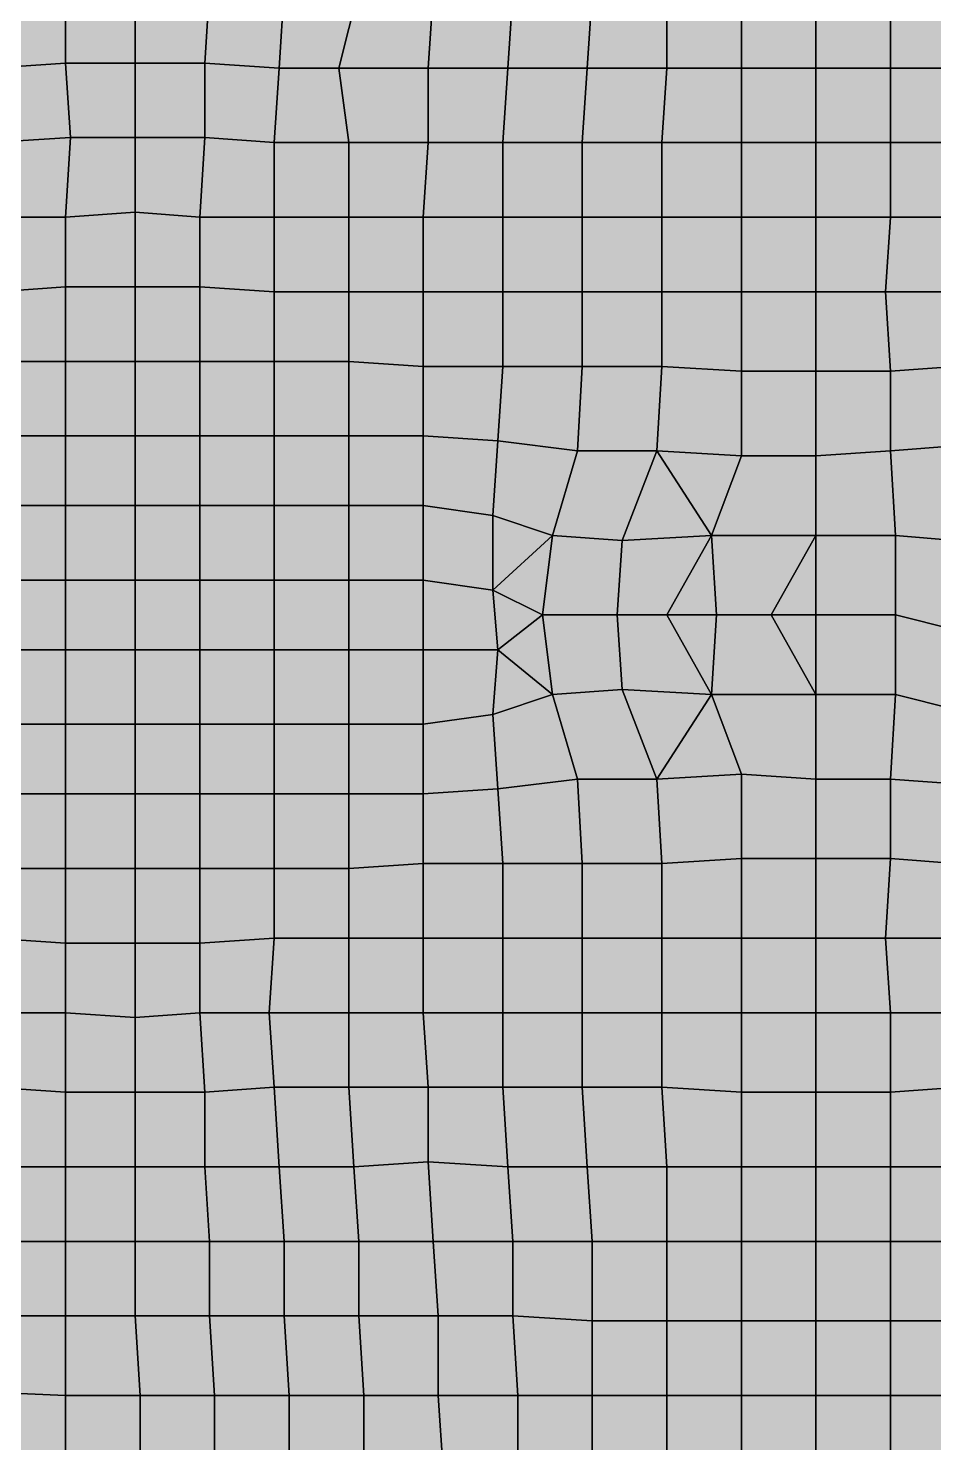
# Model space of a CAD drawing. Header units: metres. Extents: x -7480 to 79269, y -9100 to 45880.
# Drawn here: x 33990 to 37634, y 21030 to 26720 of the extents above; entities that cross this region are included whole.
import ezdxf

# ---------------------------------------------------------------- set-up
doc = ezdxf.new("R2010")
doc.units = ezdxf.units.M
doc.layers.add('COLOR_1', color=1, linetype='Continuous')
doc.layers.add('COLOR_181', color=181, linetype='Continuous')

msp = doc.modelspace()

# ---------------------------------------------------------------- hatches: boundary and pattern name
at = {"layer": 'COLOR_1'}
for points in [[(35280, 22760), (35580, 22760), (35580, 23060), (35280, 23060)], [(35580, 22760), (35900, 22760), (35900, 23060), (35580, 23060)]]:
    msp.add_hatch(color=256, dxfattribs=at).paths.add_polyline_path(points)
at = {"layer": 'COLOR_181'}
for points in [[(33840, 26560), (34140, 26580), (34140, 26880), (33840, 26880)], [(34140, 26580), (34420, 26580), (34420, 26880), (34140, 26880)], [(34420, 26580), (34700, 26580), (34720, 26880), (34420, 26880)], [(34700, 26580), (35000, 26560), (35020, 26880), (34720, 26880)], [(35000, 26560), (35240, 26560), (35320, 26880), (35020, 26880)], [(35240, 26560), (35600, 26560), (35620, 26860), (35320, 26880)], [(35600, 26560), (35920, 26560), (35940, 26860), (35620, 26860)], [(35920, 26560), (36240, 26560), (36260, 26860), (35940, 26860)], [(36240, 26560), (36560, 26560), (36560, 26860), (36260, 26860)], [(36560, 26560), (36860, 26560), (36860, 26860), (36560, 26860)], [(36860, 26560), (37160, 26560), (37160, 26860), (36860, 26860)], [(37160, 26560), (37460, 26560), (37460, 26860), (37160, 26860)], [(37460, 26560), (37760, 26560), (37760, 26860), (37460, 26860)], [(33840, 26260), (34160, 26280), (34140, 26580), (33840, 26560)], [(34140, 26580), (34160, 26280), (34420, 26280), (34420, 26580)], [(34420, 26280), (34700, 26280), (34700, 26580), (34420, 26580)], [(34700, 26280), (34980, 26260), (35000, 26560), (34700, 26580)], [(34980, 26260), (35280, 26260), (35240, 26560), (35000, 26560)], [(35240, 26560), (35280, 26260), (35600, 26260), (35600, 26560)], [(35600, 26260), (35900, 26260), (35920, 26560), (35600, 26560)], [(35900, 26260), (36220, 26260), (36240, 26560), (35920, 26560)], [(36220, 26260), (36540, 26260), (36560, 26560), (36240, 26560)], [(36540, 26260), (36860, 26260), (36860, 26560), (36560, 26560)], [(36860, 26260), (37160, 26260), (37160, 26560), (36860, 26560)], [(37160, 26260), (37460, 26260), (37460, 26560), (37160, 26560)], [(37460, 26260), (37740, 26260), (37760, 26560), (37460, 26560)], [(33840, 25960), (34140, 25960), (34160, 26280), (33840, 26260)], [(34140, 25960), (34420, 25980), (34420, 26280), (34160, 26280)], [(34420, 25980), (34680, 25960), (34700, 26280), (34420, 26280)], [(34680, 25960), (34980, 25960), (34980, 26260), (34700, 26280)], [(34980, 25960), (35280, 25960), (35280, 26260), (34980, 26260)], [(35280, 25960), (35580, 25960), (35600, 26260), (35280, 26260)], [(35580, 25960), (35900, 25960), (35900, 26260), (35600, 26260)], [(35900, 25960), (36220, 25960), (36220, 26260), (35900, 26260)], [(36220, 25960), (36540, 25960), (36540, 26260), (36220, 26260)], [(36540, 25960), (36860, 25960), (36860, 26260), (36540, 26260)], [(36860, 25960), (37160, 25960), (37160, 26260), (36860, 26260)], [(37160, 25960), (37460, 25960), (37460, 26260), (37160, 26260)], [(37460, 25960), (37720, 25960), (37740, 26260), (37460, 26260)], [(33840, 25960), (33860, 25660), (34140, 25680), (34140, 25960)], [(34140, 25680), (34420, 25680), (34420, 25980), (34140, 25960)], [(34420, 25680), (34680, 25680), (34680, 25960), (34420, 25980)], [(34680, 25680), (34980, 25660), (34980, 25960), (34680, 25960)], [(34980, 25660), (35280, 25660), (35280, 25960), (34980, 25960)], [(35280, 25660), (35580, 25660), (35580, 25960), (35280, 25960)], [(35580, 25660), (35900, 25660), (35900, 25960), (35580, 25960)], [(35900, 25660), (36220, 25660), (36220, 25960), (35900, 25960)], [(36220, 25660), (36540, 25660), (36540, 25960), (36220, 25960)], [(36540, 25660), (36860, 25660), (36860, 25960), (36540, 25960)], [(36860, 25660), (37160, 25660), (37160, 25960), (36860, 25960)], [(37160, 25660), (37440, 25660), (37460, 25960), (37160, 25960)], [(37440, 25660), (37720, 25660), (37720, 25960), (37460, 25960)], [(33840, 25380), (34140, 25380), (34140, 25680), (33860, 25660)], [(34140, 25380), (34420, 25380), (34420, 25680), (34140, 25680)], [(34420, 25380), (34680, 25380), (34680, 25680), (34420, 25680)], [(34680, 25380), (34980, 25380), (34980, 25660), (34680, 25680)], [(34980, 25380), (35280, 25380), (35280, 25660), (34980, 25660)], [(35280, 25380), (35580, 25360), (35580, 25660), (35280, 25660)], [(35580, 25360), (35900, 25360), (35900, 25660), (35580, 25660)], [(35900, 25360), (36220, 25360), (36220, 25660), (35900, 25660)], [(36220, 25360), (36540, 25360), (36540, 25660), (36220, 25660)], [(36540, 25360), (36860, 25340), (36860, 25660), (36540, 25660)], [(36860, 25340), (37160, 25340), (37160, 25660), (36860, 25660)], [(37160, 25340), (37460, 25340), (37440, 25660), (37160, 25660)], [(37440, 25660), (37460, 25340), (37720, 25360), (37720, 25660)], [(33840, 25080), (34140, 25080), (34140, 25380), (33840, 25380)], [(34140, 25080), (34420, 25080), (34420, 25380), (34140, 25380)], [(34420, 25080), (34680, 25080), (34680, 25380), (34420, 25380)], [(34680, 25080), (34980, 25080), (34980, 25380), (34680, 25380)], [(34980, 25080), (35280, 25080), (35280, 25380), (34980, 25380)], [(35280, 25080), (35580, 25080), (35580, 25360), (35280, 25380)], [(35580, 25080), (35880, 25060), (35900, 25360), (35580, 25360)], [(35880, 25060), (36200, 25020), (36220, 25360), (35900, 25360)], [(36200, 25020), (36520, 25020), (36540, 25360), (36220, 25360)], [(36520, 25020), (36860, 25000), (36860, 25340), (36540, 25360)], [(36860, 25000), (37160, 25000), (37160, 25340), (36860, 25340)], [(37160, 25000), (37460, 25020), (37460, 25340), (37160, 25340)], [(37460, 25020), (37720, 25040), (37720, 25360), (37460, 25340)], [(33840, 24800), (34140, 24800), (34140, 25080), (33840, 25080)], [(34140, 24800), (34420, 24800), (34420, 25080), (34140, 25080)], [(34420, 24800), (34680, 24800), (34680, 25080), (34420, 25080)], [(34680, 24800), (34980, 24800), (34980, 25080), (34680, 25080)], [(34980, 24800), (35280, 24800), (35280, 25080), (34980, 25080)], [(35280, 24800), (35580, 24800), (35580, 25080), (35280, 25080)], [(35580, 24800), (35860, 24760), (35880, 25060), (35580, 25080)], [(35860, 24760), (36100, 24680), (36200, 25020), (35880, 25060)], [(37460, 25020), (37480, 24680), (37720, 24660), (37720, 25040)], [(36100, 24680), (36380, 24660), (36520, 25020), (36200, 25020)], [(36380, 24660), (36740, 24680), (36520, 25020)], [(36520, 25020), (36740, 24680), (36860, 25000)], [(36740, 24680), (37160, 24680), (37160, 25000), (36860, 25000)], [(37160, 24680), (37480, 24680), (37460, 25020), (37160, 25000)], [(33840, 24500), (34140, 24500), (34140, 24800), (33840, 24800)], [(34140, 24500), (34420, 24500), (34420, 24800), (34140, 24800)], [(34420, 24500), (34680, 24500), (34680, 24800), (34420, 24800)], [(34680, 24500), (34980, 24500), (34980, 24800), (34680, 24800)], [(34980, 24500), (35280, 24500), (35280, 24800), (34980, 24800)], [(35280, 24500), (35580, 24500), (35580, 24800), (35280, 24800)], [(35580, 24500), (35860, 24460), (35860, 24760), (35580, 24800)], [(35860, 24460), (36100, 24680), (35860, 24760)], [(35860, 24460), (36060, 24360), (36100, 24680)], [(36060, 24360), (36360, 24360), (36380, 24660), (36100, 24680)], [(36360, 24360), (36560, 24360), (36740, 24680), (36380, 24660)], [(36560, 24360), (36760, 24360), (36740, 24680)], [(36740, 24680), (36760, 24360), (36980, 24360), (37160, 24680)], [(36980, 24360), (37160, 24360), (37160, 24680)], [(37160, 24360), (37480, 24360), (37480, 24680), (37160, 24680)], [(37480, 24360), (37720, 24300), (37720, 24660), (37480, 24680)], [(33840, 24220), (34140, 24220), (34140, 24500), (33840, 24500)], [(34140, 24220), (34420, 24220), (34420, 24500), (34140, 24500)], [(34420, 24220), (34680, 24220), (34680, 24500), (34420, 24500)], [(34680, 24220), (34980, 24220), (34980, 24500), (34680, 24500)], [(34980, 24220), (35280, 24220), (35280, 24500), (34980, 24500)], [(35280, 24220), (35580, 24220), (35580, 24500), (35280, 24500)], [(35580, 24220), (35880, 24220), (35860, 24460), (35580, 24500)], [(35860, 24460), (35880, 24220), (36060, 24360)], [(35880, 24220), (36100, 24040), (36060, 24360)], [(36060, 24360), (36100, 24040), (36380, 24060), (36360, 24360)], [(36360, 24360), (36380, 24060), (36740, 24040), (36560, 24360)], [(36560, 24360), (36740, 24040), (36760, 24360)], [(36740, 24040), (37160, 24040), (36980, 24360), (36760, 24360)], [(36980, 24360), (37160, 24040), (37160, 24360)], [(37160, 24040), (37480, 24040), (37480, 24360), (37160, 24360)], [(37480, 24040), (37720, 23980), (37720, 24300), (37480, 24360)], [(33840, 24220), (33860, 23920), (34140, 23920), (34140, 24220)], [(34140, 23920), (34420, 23920), (34420, 24220), (34140, 24220)], [(34420, 23920), (34680, 23920), (34680, 24220), (34420, 24220)], [(34680, 23920), (34980, 23920), (34980, 24220), (34680, 24220)], [(34980, 23920), (35280, 23920), (35280, 24220), (34980, 24220)], [(35280, 23920), (35580, 23920), (35580, 24220), (35280, 24220)], [(35580, 23920), (35860, 23960), (35880, 24220), (35580, 24220)], [(35860, 23960), (36100, 24040), (35880, 24220)], [(35860, 23960), (35880, 23660), (36200, 23700), (36100, 24040)], [(36100, 24040), (36200, 23700), (36520, 23700), (36380, 24060)], [(36380, 24060), (36520, 23700), (36740, 24040)], [(36520, 23700), (36860, 23720), (36740, 24040)], [(36740, 24040), (36860, 23720), (37160, 23700), (37160, 24040)], [(37160, 23700), (37460, 23700), (37480, 24040), (37160, 24040)], [(37460, 23700), (37720, 23680), (37720, 23980), (37480, 24040)], [(35580, 23640), (35880, 23660), (35860, 23960), (35580, 23920)], [(33840, 23640), (34140, 23640), (34140, 23920), (33860, 23920)], [(34140, 23640), (34420, 23640), (34420, 23920), (34140, 23920)], [(34420, 23640), (34680, 23640), (34680, 23920), (34420, 23920)], [(34680, 23640), (34980, 23640), (34980, 23920), (34680, 23920)], [(34980, 23640), (35280, 23640), (35280, 23920), (34980, 23920)], [(35280, 23640), (35580, 23640), (35580, 23920), (35280, 23920)], [(35880, 23660), (35900, 23360), (36220, 23360), (36200, 23700)], [(36200, 23700), (36220, 23360), (36540, 23360), (36520, 23700)], [(36520, 23700), (36540, 23360), (36860, 23380), (36860, 23720)], [(36860, 23380), (37160, 23380), (37160, 23700), (36860, 23720)], [(37160, 23380), (37460, 23380), (37460, 23700), (37160, 23700)], [(37460, 23380), (37720, 23360), (37720, 23680), (37460, 23700)], [(33840, 23340), (34140, 23340), (34140, 23640), (33840, 23640)], [(34140, 23340), (34420, 23340), (34420, 23640), (34140, 23640)], [(34420, 23340), (34680, 23340), (34680, 23640), (34420, 23640)], [(34680, 23340), (34980, 23340), (34980, 23640), (34680, 23640)], [(34980, 23340), (35280, 23340), (35280, 23640), (34980, 23640)], [(35280, 23340), (35580, 23360), (35580, 23640), (35280, 23640)], [(35580, 23360), (35900, 23360), (35880, 23660), (35580, 23640)], [(33840, 23060), (34140, 23040), (34140, 23340), (33840, 23340)], [(34140, 23040), (34420, 23040), (34420, 23340), (34140, 23340)], [(34420, 23040), (34680, 23040), (34680, 23340), (34420, 23340)], [(34680, 23040), (34980, 23060), (34980, 23340), (34680, 23340)], [(34980, 23060), (35280, 23060), (35280, 23340), (34980, 23340)], [(35280, 23060), (35580, 23060), (35580, 23360), (35280, 23340)], [(35580, 23060), (35900, 23060), (35900, 23360), (35580, 23360)], [(35900, 23060), (36220, 23060), (36220, 23360), (35900, 23360)], [(36220, 23060), (36540, 23060), (36540, 23360), (36220, 23360)], [(36540, 23060), (36860, 23060), (36860, 23380), (36540, 23360)], [(36860, 23060), (37160, 23060), (37160, 23380), (36860, 23380)], [(37160, 23060), (37440, 23060), (37460, 23380), (37160, 23380)], [(37440, 23060), (37720, 23060), (37720, 23360), (37460, 23380)], [(33840, 22760), (34140, 22760), (34140, 23040), (33840, 23060)], [(34680, 22760), (34960, 22760), (34980, 23060), (34680, 23040)], [(34960, 22760), (35280, 22760), (35280, 23060), (34980, 23060)], [(35900, 22760), (36220, 22760), (36220, 23060), (35900, 23060)], [(36220, 22760), (36540, 22760), (36540, 23060), (36220, 23060)], [(36540, 22760), (36860, 22760), (36860, 23060), (36540, 23060)], [(36860, 22760), (37160, 22760), (37160, 23060), (36860, 23060)], [(37160, 22760), (37460, 22760), (37440, 23060), (37160, 23060)], [(37440, 23060), (37460, 22760), (37720, 22760), (37720, 23060)], [(34140, 22760), (34420, 22740), (34420, 23040), (34140, 23040)], [(34420, 22740), (34680, 22760), (34680, 23040), (34420, 23040)], [(33840, 22460), (34140, 22440), (34140, 22760), (33840, 22760)], [(34140, 22440), (34420, 22440), (34420, 22740), (34140, 22760)], [(34420, 22440), (34700, 22440), (34680, 22760), (34420, 22740)], [(34680, 22760), (34700, 22440), (34980, 22460), (34960, 22760)], [(34960, 22760), (34980, 22460), (35280, 22460), (35280, 22760)], [(35280, 22460), (35600, 22460), (35580, 22760), (35280, 22760)], [(35580, 22760), (35600, 22460), (35900, 22460), (35900, 22760)], [(35900, 22460), (36220, 22460), (36220, 22760), (35900, 22760)], [(36220, 22460), (36540, 22460), (36540, 22760), (36220, 22760)], [(36540, 22460), (36860, 22440), (36860, 22760), (36540, 22760)], [(36860, 22440), (37160, 22440), (37160, 22760), (36860, 22760)], [(37160, 22440), (37460, 22440), (37460, 22760), (37160, 22760)], [(37460, 22440), (37740, 22460), (37720, 22760), (37460, 22760)], [(33840, 22140), (34140, 22140), (34140, 22440), (33840, 22460)], [(34140, 22140), (34420, 22140), (34420, 22440), (34140, 22440)], [(34420, 22140), (34700, 22140), (34700, 22440), (34420, 22440)], [(34700, 22140), (35000, 22140), (34980, 22460), (34700, 22440)], [(34980, 22460), (35000, 22140), (35300, 22140), (35280, 22460)], [(35280, 22460), (35300, 22140), (35600, 22160), (35600, 22460)], [(35600, 22160), (35920, 22140), (35900, 22460), (35600, 22460)], [(35900, 22460), (35920, 22140), (36240, 22140), (36220, 22460)], [(36220, 22460), (36240, 22140), (36560, 22140), (36540, 22460)], [(36540, 22460), (36560, 22140), (36860, 22140), (36860, 22440)], [(36860, 22140), (37160, 22140), (37160, 22440), (36860, 22440)], [(37160, 22140), (37460, 22140), (37460, 22440), (37160, 22440)], [(37460, 22140), (37760, 22140), (37740, 22460), (37460, 22440)], [(33680, 21840), (34140, 21840), (34140, 22140), (33840, 22140)], [(34140, 21840), (34420, 21840), (34420, 22140), (34140, 22140)], [(34420, 21840), (34720, 21840), (34700, 22140), (34420, 22140)], [(34700, 22140), (34720, 21840), (35020, 21840), (35000, 22140)], [(35000, 22140), (35020, 21840), (35320, 21840), (35300, 22140)], [(35300, 22140), (35320, 21840), (35620, 21840), (35600, 22160)], [(35600, 22160), (35620, 21840), (35940, 21840), (35920, 22140)], [(35920, 22140), (35940, 21840), (36260, 21840), (36240, 22140)], [(36240, 22140), (36260, 21840), (36560, 21840), (36560, 22140)], [(36560, 21840), (36860, 21840), (36860, 22140), (36560, 22140)], [(36860, 21840), (37160, 21840), (37160, 22140), (36860, 22140)], [(37160, 21840), (37460, 21840), (37460, 22140), (37160, 22140)], [(37460, 21840), (37760, 21840), (37760, 22140), (37460, 22140)], [(33680, 21840), (33840, 21540), (34140, 21540), (34140, 21840)], [(34140, 21540), (34420, 21540), (34420, 21840), (34140, 21840)], [(34420, 21540), (34720, 21540), (34720, 21840), (34420, 21840)], [(34720, 21540), (35020, 21540), (35020, 21840), (34720, 21840)], [(35020, 21540), (35320, 21540), (35320, 21840), (35020, 21840)], [(35320, 21540), (35640, 21540), (35620, 21840), (35320, 21840)], [(35620, 21840), (35640, 21540), (35940, 21540), (35940, 21840)], [(35940, 21540), (36260, 21520), (36260, 21840), (35940, 21840)], [(36260, 21520), (36560, 21520), (36560, 21840), (36260, 21840)], [(36560, 21520), (36860, 21520), (36860, 21840), (36560, 21840)], [(36860, 21520), (37160, 21520), (37160, 21840), (36860, 21840)], [(37160, 21520), (37460, 21520), (37460, 21840), (37160, 21840)], [(37460, 21520), (37760, 21520), (37760, 21840), (37460, 21840)], [(33680, 21240), (34140, 21220), (34140, 21540), (33840, 21540)], [(34140, 21220), (34440, 21220), (34420, 21540), (34140, 21540)], [(34420, 21540), (34440, 21220), (34740, 21220), (34720, 21540)], [(34720, 21540), (34740, 21220), (35040, 21220), (35020, 21540)], [(35020, 21540), (35040, 21220), (35340, 21220), (35320, 21540)], [(35320, 21540), (35340, 21220), (35640, 21220), (35640, 21540)], [(35640, 21220), (35960, 21220), (35940, 21540), (35640, 21540)], [(35940, 21540), (35960, 21220), (36260, 21220), (36260, 21520)], [(36260, 21220), (36560, 21220), (36560, 21520), (36260, 21520)], [(36560, 21220), (36860, 21220), (36860, 21520), (36560, 21520)], [(36860, 21220), (37160, 21220), (37160, 21520), (36860, 21520)], [(37160, 21220), (37460, 21220), (37460, 21520), (37160, 21520)], [(37460, 21220), (37760, 21220), (37760, 21520), (37460, 21520)], [(33680, 21240), (33840, 20920), (34140, 20920), (34140, 21220)], [(34140, 20920), (34440, 20920), (34440, 21220), (34140, 21220)], [(34440, 20920), (34740, 20920), (34740, 21220), (34440, 21220)], [(34740, 20920), (35040, 20920), (35040, 21220), (34740, 21220)], [(35040, 20920), (35340, 20920), (35340, 21220), (35040, 21220)], [(35340, 20920), (35660, 20920), (35640, 21220), (35340, 21220)], [(35640, 21220), (35660, 20920), (35960, 20920), (35960, 21220)], [(35960, 20920), (36260, 20920), (36260, 21220), (35960, 21220)], [(36260, 20920), (36560, 20920), (36560, 21220), (36260, 21220)], [(36560, 20920), (36860, 20920), (36860, 21220), (36560, 21220)], [(36860, 20920), (37160, 20920), (37160, 21220), (36860, 21220)], [(37160, 20920), (37460, 20920), (37460, 21220), (37160, 21220)], [(37460, 20920), (37760, 20920), (37760, 21220), (37460, 21220)]]:
    msp.add_hatch(color=256, dxfattribs=at).paths.add_polyline_path(points)

# ---------------------------------------------------------------- linework, layer by layer
at = {"layer": 'COLOR_1'}
for points in [[(35280, 22760), (35580, 22760), (35580, 23060), (35280, 23060)], [(35580, 22760), (35900, 22760), (35900, 23060), (35580, 23060)]]:
    msp.add_lwpolyline(points, close=True, dxfattribs=at)
at = {"layer": 'COLOR_181'}
for points in [[(33840, 26560), (34140, 26580), (34140, 26880), (33840, 26880)], [(34140, 26580), (34420, 26580), (34420, 26880), (34140, 26880)], [(34420, 26580), (34700, 26580), (34720, 26880), (34420, 26880)], [(34700, 26580), (35000, 26560), (35020, 26880), (34720, 26880)], [(35000, 26560), (35240, 26560), (35320, 26880), (35020, 26880)], [(35240, 26560), (35600, 26560), (35620, 26860), (35320, 26880)], [(35600, 26560), (35920, 26560), (35940, 26860), (35620, 26860)], [(35920, 26560), (36240, 26560), (36260, 26860), (35940, 26860)], [(36240, 26560), (36560, 26560), (36560, 26860), (36260, 26860)], [(36560, 26560), (36860, 26560), (36860, 26860), (36560, 26860)], [(36860, 26560), (37160, 26560), (37160, 26860), (36860, 26860)], [(37160, 26560), (37460, 26560), (37460, 26860), (37160, 26860)], [(37460, 26560), (37760, 26560), (37760, 26860), (37460, 26860)], [(33840, 26260), (34160, 26280), (34140, 26580), (33840, 26560)], [(34140, 26580), (34160, 26280), (34420, 26280), (34420, 26580)], [(34420, 26280), (34700, 26280), (34700, 26580), (34420, 26580)], [(34700, 26280), (34980, 26260), (35000, 26560), (34700, 26580)], [(34980, 26260), (35280, 26260), (35240, 26560), (35000, 26560)], [(35240, 26560), (35280, 26260), (35600, 26260), (35600, 26560)], [(35600, 26260), (35900, 26260), (35920, 26560), (35600, 26560)], [(35900, 26260), (36220, 26260), (36240, 26560), (35920, 26560)], [(36220, 26260), (36540, 26260), (36560, 26560), (36240, 26560)], [(36540, 26260), (36860, 26260), (36860, 26560), (36560, 26560)], [(36860, 26260), (37160, 26260), (37160, 26560), (36860, 26560)], [(37160, 26260), (37460, 26260), (37460, 26560), (37160, 26560)], [(37460, 26260), (37740, 26260), (37760, 26560), (37460, 26560)], [(33840, 25960), (34140, 25960), (34160, 26280), (33840, 26260)], [(34140, 25960), (34420, 25980), (34420, 26280), (34160, 26280)], [(34420, 25980), (34680, 25960), (34700, 26280), (34420, 26280)], [(34680, 25960), (34980, 25960), (34980, 26260), (34700, 26280)], [(34980, 25960), (35280, 25960), (35280, 26260), (34980, 26260)], [(35280, 25960), (35580, 25960), (35600, 26260), (35280, 26260)], [(35580, 25960), (35900, 25960), (35900, 26260), (35600, 26260)], [(35900, 25960), (36220, 25960), (36220, 26260), (35900, 26260)], [(36220, 25960), (36540, 25960), (36540, 26260), (36220, 26260)], [(36540, 25960), (36860, 25960), (36860, 26260), (36540, 26260)], [(36860, 25960), (37160, 25960), (37160, 26260), (36860, 26260)], [(37160, 25960), (37460, 25960), (37460, 26260), (37160, 26260)], [(37460, 25960), (37720, 25960), (37740, 26260), (37460, 26260)], [(33840, 25960), (33860, 25660), (34140, 25680), (34140, 25960)], [(34140, 25680), (34420, 25680), (34420, 25980), (34140, 25960)], [(34420, 25680), (34680, 25680), (34680, 25960), (34420, 25980)], [(34680, 25680), (34980, 25660), (34980, 25960), (34680, 25960)], [(34980, 25660), (35280, 25660), (35280, 25960), (34980, 25960)], [(35280, 25660), (35580, 25660), (35580, 25960), (35280, 25960)], [(35580, 25660), (35900, 25660), (35900, 25960), (35580, 25960)], [(35900, 25660), (36220, 25660), (36220, 25960), (35900, 25960)], [(36220, 25660), (36540, 25660), (36540, 25960), (36220, 25960)], [(36540, 25660), (36860, 25660), (36860, 25960), (36540, 25960)], [(36860, 25660), (37160, 25660), (37160, 25960), (36860, 25960)], [(37160, 25660), (37440, 25660), (37460, 25960), (37160, 25960)], [(37440, 25660), (37720, 25660), (37720, 25960), (37460, 25960)], [(33840, 25380), (34140, 25380), (34140, 25680), (33860, 25660)], [(34140, 25380), (34420, 25380), (34420, 25680), (34140, 25680)], [(34420, 25380), (34680, 25380), (34680, 25680), (34420, 25680)], [(34680, 25380), (34980, 25380), (34980, 25660), (34680, 25680)], [(34980, 25380), (35280, 25380), (35280, 25660), (34980, 25660)], [(35280, 25380), (35580, 25360), (35580, 25660), (35280, 25660)], [(35580, 25360), (35900, 25360), (35900, 25660), (35580, 25660)], [(35900, 25360), (36220, 25360), (36220, 25660), (35900, 25660)], [(36220, 25360), (36540, 25360), (36540, 25660), (36220, 25660)], [(36540, 25360), (36860, 25340), (36860, 25660), (36540, 25660)], [(36860, 25340), (37160, 25340), (37160, 25660), (36860, 25660)], [(37160, 25340), (37460, 25340), (37440, 25660), (37160, 25660)], [(37440, 25660), (37460, 25340), (37720, 25360), (37720, 25660)], [(33840, 25080), (34140, 25080), (34140, 25380), (33840, 25380)], [(34140, 25080), (34420, 25080), (34420, 25380), (34140, 25380)], [(34420, 25080), (34680, 25080), (34680, 25380), (34420, 25380)], [(34680, 25080), (34980, 25080), (34980, 25380), (34680, 25380)], [(34980, 25080), (35280, 25080), (35280, 25380), (34980, 25380)], [(35280, 25080), (35580, 25080), (35580, 25360), (35280, 25380)], [(35580, 25080), (35880, 25060), (35900, 25360), (35580, 25360)], [(35880, 25060), (36200, 25020), (36220, 25360), (35900, 25360)], [(36200, 25020), (36520, 25020), (36540, 25360), (36220, 25360)], [(36520, 25020), (36860, 25000), (36860, 25340), (36540, 25360)], [(36860, 25000), (37160, 25000), (37160, 25340), (36860, 25340)], [(37160, 25000), (37460, 25020), (37460, 25340), (37160, 25340)], [(37460, 25020), (37720, 25040), (37720, 25360), (37460, 25340)], [(33840, 24800), (34140, 24800), (34140, 25080), (33840, 25080)], [(34140, 24800), (34420, 24800), (34420, 25080), (34140, 25080)], [(34420, 24800), (34680, 24800), (34680, 25080), (34420, 25080)], [(34680, 24800), (34980, 24800), (34980, 25080), (34680, 25080)], [(34980, 24800), (35280, 24800), (35280, 25080), (34980, 25080)], [(35280, 24800), (35580, 24800), (35580, 25080), (35280, 25080)], [(35580, 24800), (35860, 24760), (35880, 25060), (35580, 25080)], [(35860, 24760), (36100, 24680), (36200, 25020), (35880, 25060)], [(37460, 25020), (37480, 24680), (37720, 24660), (37720, 25040)], [(36100, 24680), (36380, 24660), (36520, 25020), (36200, 25020)], [(36380, 24660), (36740, 24680), (36520, 25020)], [(36520, 25020), (36740, 24680), (36860, 25000)], [(36740, 24680), (37160, 24680), (37160, 25000), (36860, 25000)], [(37160, 24680), (37480, 24680), (37460, 25020), (37160, 25000)], [(33840, 24500), (34140, 24500), (34140, 24800), (33840, 24800)], [(34140, 24500), (34420, 24500), (34420, 24800), (34140, 24800)], [(34420, 24500), (34680, 24500), (34680, 24800), (34420, 24800)], [(34680, 24500), (34980, 24500), (34980, 24800), (34680, 24800)], [(34980, 24500), (35280, 24500), (35280, 24800), (34980, 24800)], [(35280, 24500), (35580, 24500), (35580, 24800), (35280, 24800)], [(35580, 24500), (35860, 24460), (35860, 24760), (35580, 24800)], [(35860, 24460), (36100, 24680), (35860, 24760)], [(35860, 24460), (36060, 24360), (36100, 24680)], [(36060, 24360), (36360, 24360), (36380, 24660), (36100, 24680)], [(36360, 24360), (36560, 24360), (36740, 24680), (36380, 24660)], [(36560, 24360), (36760, 24360), (36740, 24680)], [(36740, 24680), (36760, 24360), (36980, 24360), (37160, 24680)], [(36980, 24360), (37160, 24360), (37160, 24680)], [(37160, 24360), (37480, 24360), (37480, 24680), (37160, 24680)], [(37480, 24360), (37720, 24300), (37720, 24660), (37480, 24680)], [(33840, 24220), (34140, 24220), (34140, 24500), (33840, 24500)], [(34140, 24220), (34420, 24220), (34420, 24500), (34140, 24500)], [(34420, 24220), (34680, 24220), (34680, 24500), (34420, 24500)], [(34680, 24220), (34980, 24220), (34980, 24500), (34680, 24500)], [(34980, 24220), (35280, 24220), (35280, 24500), (34980, 24500)], [(35280, 24220), (35580, 24220), (35580, 24500), (35280, 24500)], [(35580, 24220), (35880, 24220), (35860, 24460), (35580, 24500)], [(35860, 24460), (35880, 24220), (36060, 24360)], [(35880, 24220), (36100, 24040), (36060, 24360)], [(36060, 24360), (36100, 24040), (36380, 24060), (36360, 24360)], [(36360, 24360), (36380, 24060), (36740, 24040), (36560, 24360)], [(36560, 24360), (36740, 24040), (36760, 24360)], [(36740, 24040), (37160, 24040), (36980, 24360), (36760, 24360)], [(36980, 24360), (37160, 24040), (37160, 24360)], [(37160, 24040), (37480, 24040), (37480, 24360), (37160, 24360)], [(37480, 24040), (37720, 23980), (37720, 24300), (37480, 24360)], [(33840, 24220), (33860, 23920), (34140, 23920), (34140, 24220)], [(34140, 23920), (34420, 23920), (34420, 24220), (34140, 24220)], [(34420, 23920), (34680, 23920), (34680, 24220), (34420, 24220)], [(34680, 23920), (34980, 23920), (34980, 24220), (34680, 24220)], [(34980, 23920), (35280, 23920), (35280, 24220), (34980, 24220)], [(35280, 23920), (35580, 23920), (35580, 24220), (35280, 24220)], [(35580, 23920), (35860, 23960), (35880, 24220), (35580, 24220)], [(35860, 23960), (36100, 24040), (35880, 24220)], [(35860, 23960), (35880, 23660), (36200, 23700), (36100, 24040)], [(36100, 24040), (36200, 23700), (36520, 23700), (36380, 24060)], [(36380, 24060), (36520, 23700), (36740, 24040)], [(36520, 23700), (36860, 23720), (36740, 24040)], [(36740, 24040), (36860, 23720), (37160, 23700), (37160, 24040)], [(37160, 23700), (37460, 23700), (37480, 24040), (37160, 24040)], [(37460, 23700), (37720, 23680), (37720, 23980), (37480, 24040)], [(35580, 23640), (35880, 23660), (35860, 23960), (35580, 23920)], [(33840, 23640), (34140, 23640), (34140, 23920), (33860, 23920)], [(34140, 23640), (34420, 23640), (34420, 23920), (34140, 23920)], [(34420, 23640), (34680, 23640), (34680, 23920), (34420, 23920)], [(34680, 23640), (34980, 23640), (34980, 23920), (34680, 23920)], [(34980, 23640), (35280, 23640), (35280, 23920), (34980, 23920)], [(35280, 23640), (35580, 23640), (35580, 23920), (35280, 23920)], [(35880, 23660), (35900, 23360), (36220, 23360), (36200, 23700)], [(36200, 23700), (36220, 23360), (36540, 23360), (36520, 23700)], [(36520, 23700), (36540, 23360), (36860, 23380), (36860, 23720)], [(36860, 23380), (37160, 23380), (37160, 23700), (36860, 23720)], [(37160, 23380), (37460, 23380), (37460, 23700), (37160, 23700)], [(37460, 23380), (37720, 23360), (37720, 23680), (37460, 23700)], [(33840, 23340), (34140, 23340), (34140, 23640), (33840, 23640)], [(34140, 23340), (34420, 23340), (34420, 23640), (34140, 23640)], [(34420, 23340), (34680, 23340), (34680, 23640), (34420, 23640)], [(34680, 23340), (34980, 23340), (34980, 23640), (34680, 23640)], [(34980, 23340), (35280, 23340), (35280, 23640), (34980, 23640)], [(35280, 23340), (35580, 23360), (35580, 23640), (35280, 23640)], [(35580, 23360), (35900, 23360), (35880, 23660), (35580, 23640)], [(33840, 23060), (34140, 23040), (34140, 23340), (33840, 23340)], [(34140, 23040), (34420, 23040), (34420, 23340), (34140, 23340)], [(34420, 23040), (34680, 23040), (34680, 23340), (34420, 23340)], [(34680, 23040), (34980, 23060), (34980, 23340), (34680, 23340)], [(34980, 23060), (35280, 23060), (35280, 23340), (34980, 23340)], [(35280, 23060), (35580, 23060), (35580, 23360), (35280, 23340)], [(35580, 23060), (35900, 23060), (35900, 23360), (35580, 23360)], [(35900, 23060), (36220, 23060), (36220, 23360), (35900, 23360)], [(36220, 23060), (36540, 23060), (36540, 23360), (36220, 23360)], [(36540, 23060), (36860, 23060), (36860, 23380), (36540, 23360)], [(36860, 23060), (37160, 23060), (37160, 23380), (36860, 23380)], [(37160, 23060), (37440, 23060), (37460, 23380), (37160, 23380)], [(37440, 23060), (37720, 23060), (37720, 23360), (37460, 23380)], [(33840, 22760), (34140, 22760), (34140, 23040), (33840, 23060)], [(34680, 22760), (34960, 22760), (34980, 23060), (34680, 23040)], [(34960, 22760), (35280, 22760), (35280, 23060), (34980, 23060)], [(35900, 22760), (36220, 22760), (36220, 23060), (35900, 23060)], [(36220, 22760), (36540, 22760), (36540, 23060), (36220, 23060)], [(36540, 22760), (36860, 22760), (36860, 23060), (36540, 23060)], [(36860, 22760), (37160, 22760), (37160, 23060), (36860, 23060)], [(37160, 22760), (37460, 22760), (37440, 23060), (37160, 23060)], [(37440, 23060), (37460, 22760), (37720, 22760), (37720, 23060)], [(34140, 22760), (34420, 22740), (34420, 23040), (34140, 23040)], [(34420, 22740), (34680, 22760), (34680, 23040), (34420, 23040)], [(33840, 22460), (34140, 22440), (34140, 22760), (33840, 22760)], [(34140, 22440), (34420, 22440), (34420, 22740), (34140, 22760)], [(34420, 22440), (34700, 22440), (34680, 22760), (34420, 22740)], [(34680, 22760), (34700, 22440), (34980, 22460), (34960, 22760)], [(34960, 22760), (34980, 22460), (35280, 22460), (35280, 22760)], [(35280, 22460), (35600, 22460), (35580, 22760), (35280, 22760)], [(35580, 22760), (35600, 22460), (35900, 22460), (35900, 22760)], [(35900, 22460), (36220, 22460), (36220, 22760), (35900, 22760)], [(36220, 22460), (36540, 22460), (36540, 22760), (36220, 22760)], [(36540, 22460), (36860, 22440), (36860, 22760), (36540, 22760)], [(36860, 22440), (37160, 22440), (37160, 22760), (36860, 22760)], [(37160, 22440), (37460, 22440), (37460, 22760), (37160, 22760)], [(37460, 22440), (37740, 22460), (37720, 22760), (37460, 22760)], [(33840, 22140), (34140, 22140), (34140, 22440), (33840, 22460)], [(34140, 22140), (34420, 22140), (34420, 22440), (34140, 22440)], [(34420, 22140), (34700, 22140), (34700, 22440), (34420, 22440)], [(34700, 22140), (35000, 22140), (34980, 22460), (34700, 22440)], [(34980, 22460), (35000, 22140), (35300, 22140), (35280, 22460)], [(35280, 22460), (35300, 22140), (35600, 22160), (35600, 22460)], [(35600, 22160), (35920, 22140), (35900, 22460), (35600, 22460)], [(35900, 22460), (35920, 22140), (36240, 22140), (36220, 22460)], [(36220, 22460), (36240, 22140), (36560, 22140), (36540, 22460)], [(36540, 22460), (36560, 22140), (36860, 22140), (36860, 22440)], [(36860, 22140), (37160, 22140), (37160, 22440), (36860, 22440)], [(37160, 22140), (37460, 22140), (37460, 22440), (37160, 22440)], [(37460, 22140), (37760, 22140), (37740, 22460), (37460, 22440)], [(33680, 21840), (34140, 21840), (34140, 22140), (33840, 22140)], [(34140, 21840), (34420, 21840), (34420, 22140), (34140, 22140)], [(34420, 21840), (34720, 21840), (34700, 22140), (34420, 22140)], [(34700, 22140), (34720, 21840), (35020, 21840), (35000, 22140)], [(35000, 22140), (35020, 21840), (35320, 21840), (35300, 22140)], [(35300, 22140), (35320, 21840), (35620, 21840), (35600, 22160)], [(35600, 22160), (35620, 21840), (35940, 21840), (35920, 22140)], [(35920, 22140), (35940, 21840), (36260, 21840), (36240, 22140)], [(36240, 22140), (36260, 21840), (36560, 21840), (36560, 22140)], [(36560, 21840), (36860, 21840), (36860, 22140), (36560, 22140)], [(36860, 21840), (37160, 21840), (37160, 22140), (36860, 22140)], [(37160, 21840), (37460, 21840), (37460, 22140), (37160, 22140)], [(37460, 21840), (37760, 21840), (37760, 22140), (37460, 22140)], [(33680, 21840), (33840, 21540), (34140, 21540), (34140, 21840)], [(34140, 21540), (34420, 21540), (34420, 21840), (34140, 21840)], [(34420, 21540), (34720, 21540), (34720, 21840), (34420, 21840)], [(34720, 21540), (35020, 21540), (35020, 21840), (34720, 21840)], [(35020, 21540), (35320, 21540), (35320, 21840), (35020, 21840)], [(35320, 21540), (35640, 21540), (35620, 21840), (35320, 21840)], [(35620, 21840), (35640, 21540), (35940, 21540), (35940, 21840)], [(35940, 21540), (36260, 21520), (36260, 21840), (35940, 21840)], [(36260, 21520), (36560, 21520), (36560, 21840), (36260, 21840)], [(36560, 21520), (36860, 21520), (36860, 21840), (36560, 21840)], [(36860, 21520), (37160, 21520), (37160, 21840), (36860, 21840)], [(37160, 21520), (37460, 21520), (37460, 21840), (37160, 21840)], [(37460, 21520), (37760, 21520), (37760, 21840), (37460, 21840)], [(33680, 21240), (34140, 21220), (34140, 21540), (33840, 21540)], [(34140, 21220), (34440, 21220), (34420, 21540), (34140, 21540)], [(34420, 21540), (34440, 21220), (34740, 21220), (34720, 21540)], [(34720, 21540), (34740, 21220), (35040, 21220), (35020, 21540)], [(35020, 21540), (35040, 21220), (35340, 21220), (35320, 21540)], [(35320, 21540), (35340, 21220), (35640, 21220), (35640, 21540)], [(35640, 21220), (35960, 21220), (35940, 21540), (35640, 21540)], [(35940, 21540), (35960, 21220), (36260, 21220), (36260, 21520)], [(36260, 21220), (36560, 21220), (36560, 21520), (36260, 21520)], [(36560, 21220), (36860, 21220), (36860, 21520), (36560, 21520)], [(36860, 21220), (37160, 21220), (37160, 21520), (36860, 21520)], [(37160, 21220), (37460, 21220), (37460, 21520), (37160, 21520)], [(37460, 21220), (37760, 21220), (37760, 21520), (37460, 21520)], [(33680, 21240), (33840, 20920), (34140, 20920), (34140, 21220)], [(34140, 20920), (34440, 20920), (34440, 21220), (34140, 21220)], [(34440, 20920), (34740, 20920), (34740, 21220), (34440, 21220)], [(34740, 20920), (35040, 20920), (35040, 21220), (34740, 21220)], [(35040, 20920), (35340, 20920), (35340, 21220), (35040, 21220)], [(35340, 20920), (35660, 20920), (35640, 21220), (35340, 21220)], [(35640, 21220), (35660, 20920), (35960, 20920), (35960, 21220)], [(35960, 20920), (36260, 20920), (36260, 21220), (35960, 21220)], [(36260, 20920), (36560, 20920), (36560, 21220), (36260, 21220)], [(36560, 20920), (36860, 20920), (36860, 21220), (36560, 21220)], [(36860, 20920), (37160, 20920), (37160, 21220), (36860, 21220)], [(37160, 20920), (37460, 20920), (37460, 21220), (37160, 21220)], [(37460, 20920), (37760, 20920), (37760, 21220), (37460, 21220)]]:
    msp.add_lwpolyline(points, close=True, dxfattribs=at)

doc.saveas('drawing.dxf')
